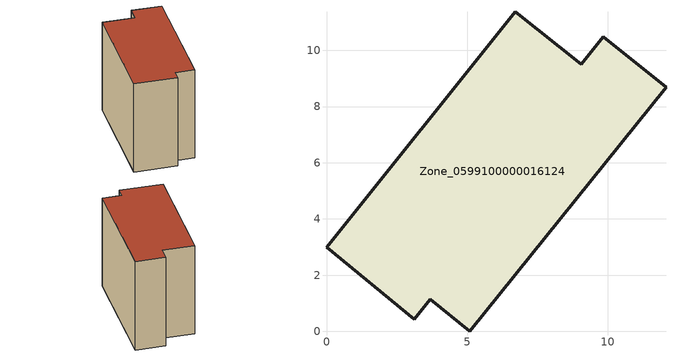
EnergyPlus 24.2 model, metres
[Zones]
Zone_0599100000016124
 floor ground (C_G): 3.69,1.14 3.12,0.44 0,3 6.72,11.38 9.06,9.5 9.85,10.48 12.08,8.69 5.1,0 z0
 wall outside (C_F): 3.12,0.44 3.69,1.14 5.1,0 12.08,8.69 9.85,10.48 9.06,9.5 6.72,11.38 0,3 3.12,0.44 z0:9.3
 roof outside (C_R): 3.69,1.14 5.1,0 12.08,8.69 9.85,10.48 9.06,9.5 6.72,11.38 0,3 3.12,0.44 z9.3
[BUILDING]
Pand.0599100000016124: North Axis=0; Terrain=City; Loads Convergence Tolerance Value=0.04; Temperature Convergence Tolerance Value=0.4; Solar Distribution=FullExterior; Maximum Number of Warmup Days=25; Minimum Number of Warmup Days=1
[Site:Location]
Rotterdam.The.Hague.AP_ZH_NLD Design_Conditions: Latitude=51.96; Longitude=4.45; Time Zone=1; Elevation=-4.5
[SITE:GROUNDTEMPERATURE:BUILDINGSURFACE]
18, 18, 18, 18, 18, 18, 18, 18, 18, 18, 18, 18
[MATERIAL] Thermal Absorptance=0.9; Solar Absorptance=0.7; Visible Absorptance=0.7
Name | Roughness | Thickness | Conductivity | Density | Specific Heat
G.TI.1946 | MediumSmooth | 0.15 | 1 | 540 | 1210
F.TI.1946 | Rough | 0.3 | 0.857143 | 1920 | 840
R.TI.1946 | MediumRough | 0.2 | 0.1 | 1500 | 1000
[CONSTRUCTION]
C_G: G.TI.1946
C_F: F.TI.1946
C_R: R.TI.1946
[ZONE]
Zone_0599100000016124: Type=1; Multiplier=1; Ceiling Height=Autocalculate; Volume=Autocalculate; Floor Area=autocalculate; Part of Total Floor Area=Yes
[ZONEINFILTRATION:DESIGNFLOWRATE]
Infil_Zone_0599100000016124: Zone or ZoneList or Space or SpaceList=Zone_0599100000016124; Schedule=AlwaysOn; Design Flow Rate Calculation Method=Flow/Area; Flow Rate per Floor Area=0.003; Constant Term Coefficient=1; Temperature Term Coefficient=0; Velocity Term Coefficient=0; Velocity Squared Term Coefficient=0
[HVACTEMPLATE:ZONE:IDEALLOADSAIRSYSTEM]
Zone_0599100000016124: Maximum Heating Supply Air Temperature=50; Minimum Cooling Supply Air Temperature=13; Maximum Heating Supply Air Humidity Ratio=0.0156; Minimum Cooling Supply Air Humidity Ratio=0.0077; Heating Limit=NoLimit; Cooling Limit=NoLimit; Dehumidification Control Type=ConstantSensibleHeatRatio; Cooling Sensible Heat Ratio=0.7; Dehumidification Setpoint=60; Humidification Control Type=None; Humidification Setpoint=30; Outdoor Air Method=None; Outdoor Air Flow Rate per Person=0.00944; Outdoor Air Flow Rate per Zone Floor Area=0; Outdoor Air Flow Rate per Zone=0; Demand Controlled Ventilation Type=None; Outdoor Air Economizer Type=NoEconomizer; Heat Recovery Type=None; Sensible Heat Recovery Effectiveness=0.7; Latent Heat Recovery Effectiveness=0.65
[ZONECONTROL:THERMOSTAT]
ThermostatControl_Zone_0599100000016124: Zone or ZoneList=Zone_0599100000016124; Control Type Schedule=DualSetpointControlType; Control 1=Thermostat_Zone_0599100000016124; Temperature Difference Between Cutout And Setpoint=0
[THERMOSTATSETPOINT:DUALSETPOINT]
Thermostat_Zone_0599100000016124: Heating Setpoint Temperature Schedule=HeatingSetpoint_Zone_0599100000016124; Cooling Setpoint Temperature Schedule=CoolingSetpoint_Zone_0599100000016124
[SCHEDULE:COMPACT]
HeatingSetpoint_Zone_0599100000016124: Through: 12/31, For: AllDays, Until: 24:00, 21
CoolingSetpoint_Zone_0599100000016124: Through: 12/31, For: AllDays, Until: 24:00, 24
DualSetpointControlType: Through: 12/31, For: AllDays, Until: 24:00, 4
AlwaysOn: Through: 12/31, For: AllDays, Until: 24:00, 1
